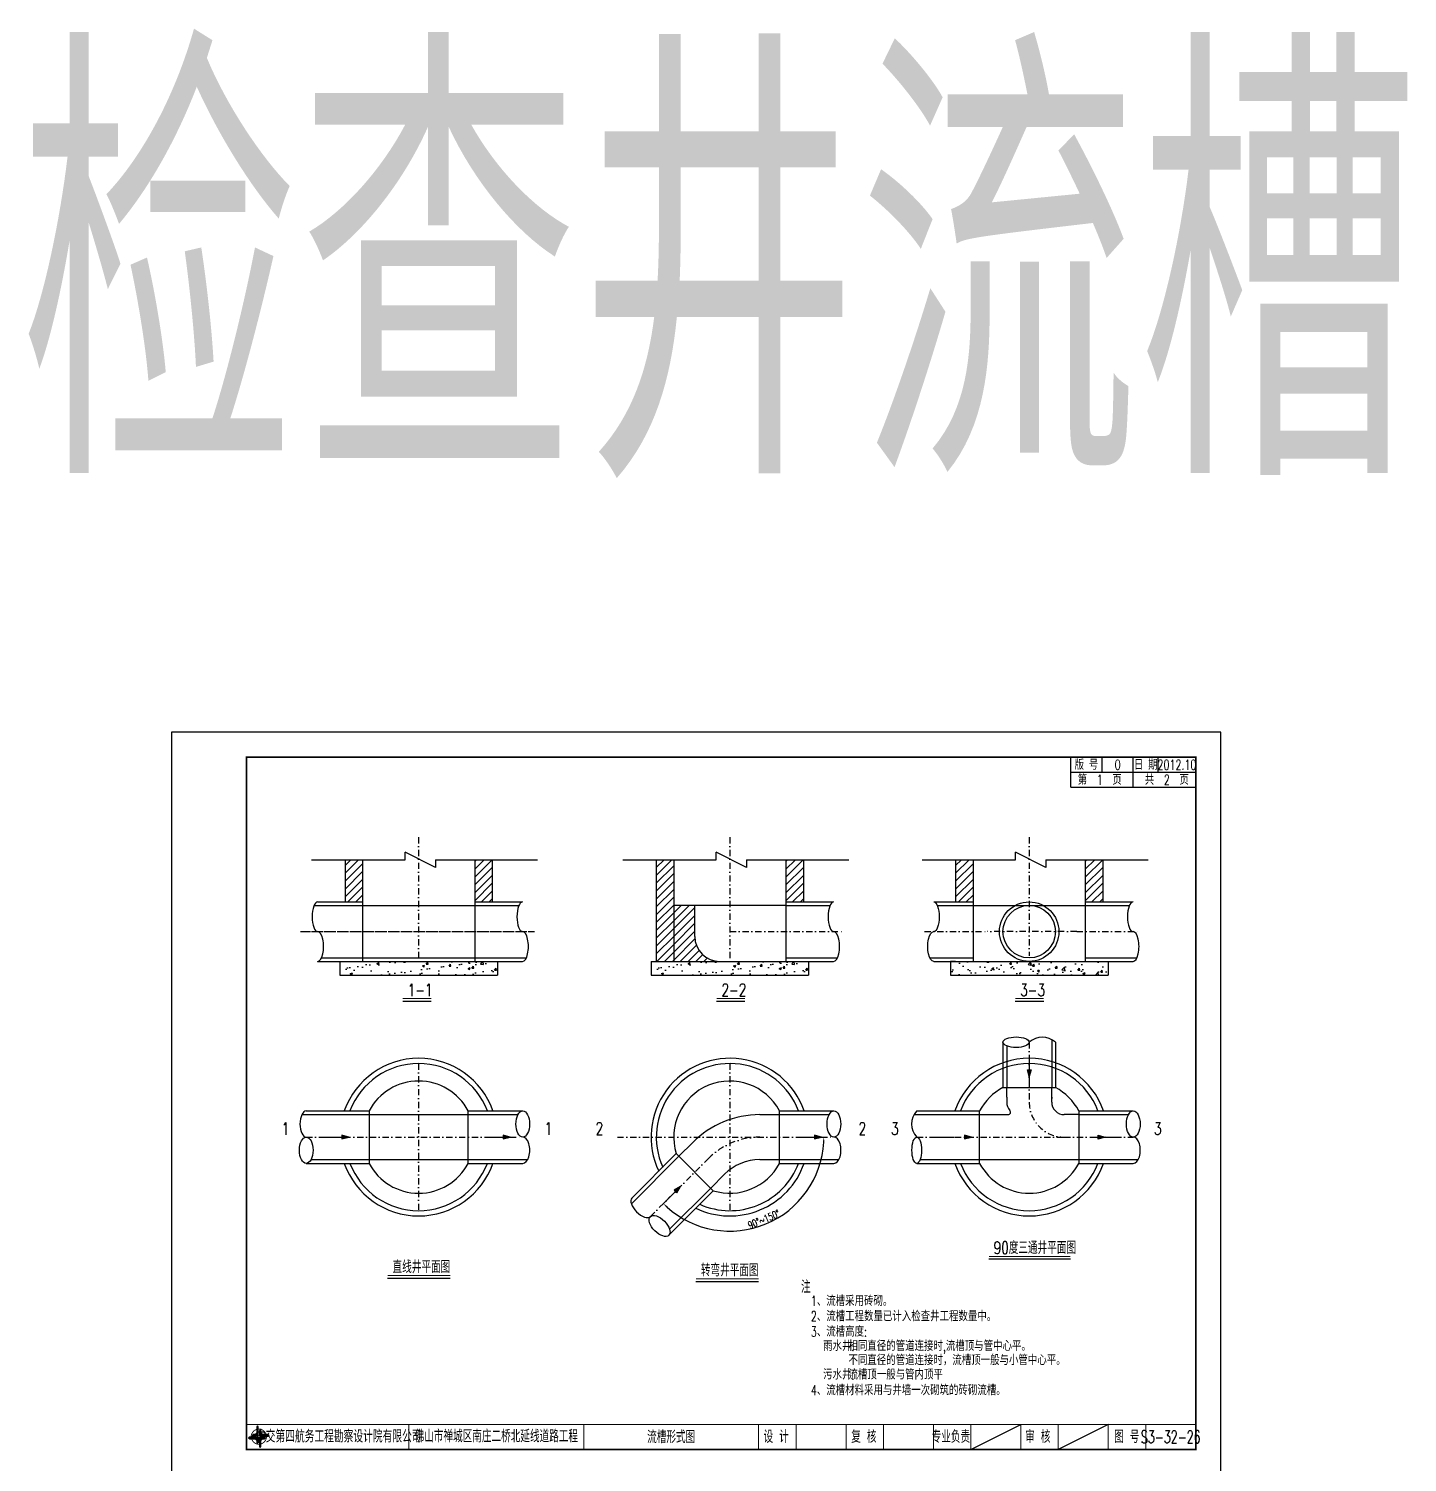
# Model space of a CAD drawing. Extents: x 5781 to 12795, y 1434 to 2653.
# Drawn here: x 11573 to 12125, y 2080 to 2653 of the extents above; entities that cross this region are included whole.
import ezdxf
from ezdxf.enums import TextEntityAlignment as Align

# ---------------------------------------------------------------- set-up
doc = ezdxf.new("R2010")
doc.units = 0
doc.header["$LTSCALE"] = 5
doc.header["$PDMODE"] = 32
doc.header["$PDSIZE"] = 0.3
doc.linetypes.add('DASHDOT', pattern=[1, 0.5, -0.25, 0, -0.25])
doc.linetypes.add('DASHED', pattern=[19.05, 12.7, -6.35])
doc.layers.get('0').update_dxf_attribs({"linetype": 'CONTINUOUS'})
doc.layers.get('Defpoints').update_dxf_attribs({"linetype": 'CONTINUOUS'})
for name, color, linetype in [('GPSCOMMON', 7, 'CONTINUOUS'), ('中心线', 2, 'DASHDOT'), ('图框', 7, 'CONTINUOUS'), ('尺寸标注', 4, 'CONTINUOUS'), ('文字', 7, 'CONTINUOUS'), ('结构', 7, 'CONTINUOUS')]:
    doc.layers.add(name, color=color, linetype=linetype)
doc.styles.get("Standard").update_dxf_attribs({"font": 'simplex1.shx', "width": 0.7, "bigfont": 'hztxt.shx'})
doc.dimstyles.new('比例1：20', dxfattribs={"dimscale": 0, "dimtxt": 3, "dimasz": 2, "dimexe": 1, "dimexo": 1, "dimgap": 0.5, "dimtad": 1, "dimdec": 1, "dimlfac": 2, "dimzin": 9, "dimdsep": 46, "dimtxsty": 'Standard', "dimcen": -2, "dimclrd": 256, "dimclre": 256, "dimclrt": 7, "dimaunit": 1, "dimadec": 0, "dimazin": 0, "dimtfac": 0.0005, "dimtdec": 1, "dimtix": 1, "dimtmove": 2, "dimatfit": 3, "dimldrblk": 'DIM', "dimfxl": 0, "dimtolj": 1, "dimtzin": 13, "dimarcsym": 0})
pattern_1 = [(45, (10598.4288, 1516.1535), (-1.5715448, 1.5715448), [])]
pattern_2 = [(45, (10842.865, 1516.1535), (-1.5715448, 1.5715448), [])]
pattern_3 = [(45, (-705.309, 119.7222), (-1.57154482, 1.57154482), [])]

# ---------------------------------------------------------------- blocks, each defined once
blk = doc.blocks.new('*D722')
at = {"layer": 'Defpoints', "color": 0, "ltscale": 0.5}
for p in [(11808.47, 2209.86), (11895.15, 2209.86), (11845, 2201.37), (11821.65, 2178.03), (11853.49, 2172.24)]:
    blk.add_point(p, dxfattribs=at)
at = {"layer": '尺寸标注', "lineweight": -2, "ltscale": 0.5}
blk.add_arc((11853.49, 2209.86), 37.62, 228.04599, 356.95401, dxfattribs=at)
at = {"layer": '尺寸标注', "ltscale": 0.5}
for points in [[(11890.73, 2207.87), (11891.39, 2207.85), (11891.11, 2209.86)], [(11828.11, 2181.64), (11828.57, 2182.12), (11826.88, 2183.26)]]:
    blk.add_solid(points, dxfattribs=at)
at = {"layer": '尺寸标注', "color": 7, "ltscale": 0.5, "insert": (11867.12, 2176.95), "char_height": 3, "attachment_point": 5, "rotation": 22.5}
blk.add_mtext('\\A1;90%%D~150%%D', dxfattribs=at)
blk = doc.blocks.new('DIM')
at = {"layer": '尺寸标注'}
blk.add_solid([(-1, -0.125), (-1, 0.125), (0, 0)], dxfattribs=at)
blk = doc.blocks.new('series')
at = {"width": 0.75}
for tag, height, p in [('页码', 4, (-35, -19)), ('图名', 5, (-220, -282)), ('图号', 5, (-20, -282))]:
    blk.add_attdef(tag, text='', height=height, dxfattribs=at).set_placement(p, align=Align.MIDDLE_CENTER)
blk = doc.blocks.new('tb')
at = {"lineweight": -3}
h = blk.add_hatch(color=256, dxfattribs=at)
h.paths.add_polyline_path([(-1.23, -0.13), (-3.78, -0.14), (-4.14, -0.41), (-1.4, -0.44), (-0.56, -1.24), (-0.54, -2.62), (-0.27, -2.2), (-0.26, -1.06)])
h.paths.add_polyline_path([(0.13, -1.08), (0.14, -3.86), (0.41, -4.26), (0.44, -1.24), (1.25, -0.43), (2.66, -0.43), (2.26, -0.16), (1.07, -0.15)])
h.paths.add_polyline_path([(1.08, 0.3), (3.62, 0.3), (4.02, 0.56), (1.25, 0.57), (0.43, 1.39), (0.43, 2.8), (0.16, 2.41), (0.15, 1.24)])
h.paths.add_polyline_path([(-0.28, 1.21), (-0.28, 3.99), (-0.56, 4.39), (-0.57, 1.41), (-1.38, 0.6), (-2.74, 0.56), (-2.33, 0.3), (-1.2, 0.29)])
for p, q in [((-1.38, 0.6), (-2.74, 0.56)), ((-0.57, 1.41), (-1.38, 0.6)), ((-0.56, 4.39), (-0.57, 1.41)), ((0.43, 2.8), (0.43, 1.39)), ((0.43, 1.39), (1.25, 0.57)), ((1.25, 0.57), (4.02, 0.56)), ((-4.14, -0.41), (-1.4, -0.44)), ((-1.4, -0.44), (-0.56, -1.24)), ((-0.56, -1.24), (-0.54, -2.62)), ((0.41, -4.26), (0.44, -1.24)), ((0.44, -1.24), (1.25, -0.43)), ((1.25, -0.43), (2.66, -0.43))]:
    blk.add_line(p, q, dxfattribs=at)
at = {"lineweight": -3, "const_width": 0.35, "flags": 128}
for points in [[(-0.9, 3.02, 0.324167), (-3.16, -0.14)], [(2.88, 0.92, 0.324403), (-0.24, 3.15)], [(0.75, -2.86, 0.325418), (3.02, 0.26)], [(-2.98, -0.76, 0.322976), (0.14, -2.98)]]:
    blk.add_lwpolyline(points, format="xyb", dxfattribs=at)
at = {"lineweight": -3, "flags": 128}
for points in [[(-0.9, 3.99), (-0.9, 1.58), (-1.53, 0.91), (-2.34, 0.91), (-2.74, 0.56), (-2.33, 0.3), (-1.2, 0.29), (-0.28, 1.21), (-0.28, 3.99), (-0.56, 4.39)], [(-0.04, 0.77), (0.68, 0.04), (-0.04, -0.69), (-0.77, 0.05)], [(3.62, 0.92), (1.43, 0.92), (0.77, 1.54), (0.77, 2.38), (0.43, 2.8), (0.16, 2.41), (0.15, 1.24), (1.08, 0.3), (3.62, 0.3), (4.02, 0.56)], [(-3.73, -0.76), (-1.54, -0.76), (-0.89, -1.39), (-0.89, -2.21), (-0.54, -2.62), (-0.27, -2.2), (-0.26, -1.06), (-1.23, -0.13), (-3.78, -0.14), (-4.14, -0.41)], [(0.75, -3.85), (0.75, -1.43), (1.4, -0.78), (2.26, -0.78), (2.66, -0.43), (2.26, -0.16), (1.07, -0.15), (0.13, -1.08), (0.14, -3.86), (0.41, -4.26)]]:
    blk.add_lwpolyline(points, close=True, dxfattribs=at)
blk = doc.blocks.new('123')
at = {"layer": '图框'}
blk.add_lwpolyline([(6201.38, 2092.12), (6201.38, 2389.12), (5781.38, 2389.12), (5781.38, 2092.12)], close=True, dxfattribs=at)

msp = doc.modelspace()

# ---------------------------------------------------------------- hatches: boundary and pattern name
at = {"layer": '尺寸标注'}
h = msp.add_hatch(dxfattribs=at)
h.set_pattern_fill('ANSI31', color=256, scale=0.7, style=0)
h.set_pattern_definition(pattern_1)
h.paths.add_polyline_path([(11706.4551, 2320.8772), (11699.4551, 2320.8772), (11699.4551, 2303.99), (11706.4551, 2303.99)])
h = msp.add_hatch(dxfattribs=at)
h.set_pattern_fill('ANSI31', color=256, scale=0.7, style=0)
h.set_pattern_definition(pattern_1)
h.paths.add_polyline_path([(11758.361, 2320.8772), (11751.361, 2320.8772), (11751.361, 2303.99), (11758.361, 2303.99)])
at = {"layer": '尺寸标注', "ltscale": 0.5}
h = msp.add_hatch(dxfattribs=at)
h.set_pattern_fill('ANSI31', color=256, scale=0.7, style=0)
h.set_pattern_definition(pattern_3)
h.paths.add_polyline_path([(11831.0368, 2320.8772), (11831.0368, 2280.19), (11824.0368, 2280.19), (11824.0368, 2320.8772)])
at = {"layer": '尺寸标注'}
h = msp.add_hatch(dxfattribs=at)
h.set_pattern_fill('ANSI31', color=256, scale=0.7, style=0)
h.set_pattern_definition([(45, (10723.0104, 1516.1535), (-1.5715448, 1.5715448), [])])
h.paths.add_polyline_path([(11882.9426, 2320.8772), (11875.9426, 2320.8772), (11875.9426, 2303.99), (11882.9426, 2303.99)])
h = msp.add_hatch(dxfattribs=at)
h.set_pattern_fill('ANSI31', color=256, scale=0.7, style=0)
h.set_pattern_definition(pattern_2)
h.paths.add_polyline_path([(11950.8913, 2320.8772), (11943.8913, 2320.8772), (11943.8913, 2303.99), (11950.8913, 2303.99)])
h = msp.add_hatch(dxfattribs=at)
h.set_pattern_fill('ANSI31', color=256, scale=0.7, style=0)
h.set_pattern_definition(pattern_2)
h.paths.add_polyline_path([(12002.7971, 2320.8772), (11995.7971, 2320.8772), (11995.7971, 2303.99), (12002.7971, 2303.99)])
at = {"layer": '尺寸标注', "ltscale": 0.5}
h = msp.add_hatch(dxfattribs=at)
h.set_pattern_fill('ANSI31', color=256, scale=0.7, style=0)
h.set_pattern_definition(pattern_3)
edge = h.paths.add_edge_path()
edge.add_arc((11849.4562, 2290.19), 10, 180, 270)
edge.add_line((11849.4562, 2280.19), (11831.0368, 2280.19))
edge.add_line((11831.0368, 2280.19), (11831.0368, 2302.59))
edge.add_line((11831.0368, 2302.59), (11839.4562, 2302.59))
edge.add_line((11839.4562, 2302.59), (11839.4562, 2290.19))
at = {"layer": '尺寸标注'}
h = msp.add_hatch(dxfattribs=at)
h.set_pattern_fill('AR-CONC', color=8, scale=0.05, style=0)
h.set_pattern_definition([(50, (10124.513, 1179.109), (9.109233, -0.796954), [0.9525, -10.4775]), (355, (10124.513, 1179.109), (-1.76214, 9.55283), [0.762, -8.382]), (100.451, (10125.272, 1179.043), (7.347125, 8.755834), [0.8095, -8.9045]), (46.1842, (10124.513, 1181.649), (13.55395, -2.102116), [1.42875, -15.71625]), (96.6356, (10125.642, 1181.474), (11.87021, 12.37128), [1.21425, -13.35675]), (351.184, (10124.513, 1181.649), (11.87023, 12.37126), [1.143, -12.573]), (21, (10125.783, 1181.014), (7.580744, -5.113276), [0.9525, -10.4775]), (326, (10125.783, 1181.014), (3.0901, 9.2094), [0.762, -8.382]), (71.4514, (10126.4145, 1180.588), (10.670825, 4.096143), [0.8095, -8.9045]), (37.5, (10124.5128, 1179.1092), (0.15443, 4.227752), [0, -8.2804, 0, -8.509, 0, -8.41375]), (7.5, (10124.5128, 1179.1092), (3.340983, 5.009029), [0, -4.8514, 0, -8.0899, 0, -3.20675]), (327.5, (10121.6807, 1179.1092), (6.77953, -0.286437), [0, -3.175, 0, -9.906, 0, -13.1445]), (317.5, (10120.4107, 1179.109), (7.406459, 1.271325), [0, -4.1275, 0, -6.5786, 0, -9.3345])])
h.paths.add_polyline_path([(11697.3551, 2280.19), (11697.3551, 2274.6759), (11760.461, 2274.6759), (11760.461, 2280.19)])
h = msp.add_hatch(dxfattribs=at)
h.set_pattern_fill('AR-CONC', color=8, scale=0.05, style=0)
h.set_pattern_definition([(50, (10249.0944, 1179.109), (9.109233, -0.796954), [0.9525, -10.4775]), (355, (10249.094, 1179.109), (-1.76214, 9.55283), [0.762, -8.382]), (100.451, (10249.8535, 1179.043), (7.347125, 8.755834), [0.8095, -8.9045]), (46.1842, (10249.094, 1181.649), (13.55395, -2.102116), [1.42875, -15.71625]), (96.6356, (10250.224, 1181.474), (11.87021, 12.37128), [1.21425, -13.35675]), (351.184, (10249.094, 1181.649), (11.87023, 12.37126), [1.143, -12.573]), (21, (10250.3644, 1181.014), (7.580744, -5.113276), [0.9525, -10.4775]), (326, (10250.364, 1181.014), (3.0901, 9.2094), [0.762, -8.382]), (71.4514, (10250.996, 1180.588), (10.670825, 4.096143), [0.8095, -8.9045]), (37.5, (10249.0944, 1179.1092), (0.15443, 4.227752), [0, -8.2804, 0, -8.509, 0, -8.41375]), (7.5, (10249.0944, 1179.1092), (3.340983, 5.009029), [0, -4.8514, 0, -8.0899, 0, -3.20675]), (327.5, (10246.2623, 1179.1092), (6.77953, -0.286437), [0, -3.175, 0, -9.906, 0, -13.1445]), (317.5, (10244.9923, 1179.109), (7.406459, 1.271325), [0, -4.1275, 0, -6.5786, 0, -9.3345])])
h.paths.add_polyline_path([(11821.9368, 2280.19), (11821.9368, 2274.6759), (11885.0426, 2274.6759), (11885.0426, 2280.19)])
h = msp.add_hatch(dxfattribs=at)
h.set_pattern_fill('AR-CONC', color=8, scale=0.05, style=0)
h.set_pattern_definition([(50, (10250.5126, 1179.109), (9.109233, -0.796954), [0.9525, -10.4775]), (355, (10250.513, 1179.109), (-1.76214, 9.552832), [0.762, -8.382]), (100.451, (10251.272, 1179.043), (7.347125, 8.755834), [0.8095, -8.9045]), (46.1842, (10250.513, 1181.649), (13.55395, -2.102116), [1.42875, -15.71625]), (96.6356, (10251.642, 1181.474), (11.87021, 12.37128), [1.21425, -13.35675]), (351.184, (10250.513, 1181.649), (11.87023, 12.37126), [1.143, -12.573]), (21, (10251.7826, 1181.014), (7.580744, -5.113276), [0.9525, -10.4775]), (326, (10251.783, 1181.014), (3.0901, 9.2094), [0.762, -8.382]), (71.4514, (10252.414, 1180.588), (10.670825, 4.096143), [0.8095, -8.9045]), (37.5, (10250.5126, 1179.1092), (0.15443, 4.227752), [0, -8.2804, 0, -8.509, 0, -8.41375]), (7.5, (10250.5126, 1179.1092), (3.340983, 5.009029), [0, -4.8514, 0, -8.0899, 0, -3.20675]), (327.5, (10247.6805, 1179.1092), (6.77953, -0.286437), [0, -3.175, 0, -9.906, 0, -13.1445]), (317.5, (10246.4105, 1179.109), (7.406459, 1.271325), [0, -4.1275, 0, -6.5786, 0, -9.3345])])
h.paths.add_polyline_path([(11941.7913, 2280.19), (11941.7913, 2274.6759), (12004.8971, 2274.6759), (12004.8971, 2280.19)])
h = msp.add_hatch(color=256, dxfattribs=at)
h.paths.add_polyline_path([(11973.3531, 2234.0897), (11973.3531, 2236.8489), (11974.0995, 2236.8489)])
h.paths.add_polyline_path([(11972.5898, 2236.8489), (11973.3506, 2236.8489), (11973.3531, 2234.0897)])
h = msp.add_hatch(color=256, dxfattribs=at)
h.paths.add_polyline_path([(11700.9748, 2209.863), (11698.2156, 2209.863), (11698.2156, 2209.1167)])
h.paths.add_polyline_path([(11698.2156, 2210.6264), (11698.2156, 2209.8656), (11700.9748, 2209.863)])
h = msp.add_hatch(color=256, dxfattribs=at)
h.paths.add_polyline_path([(11765.5686, 2209.863), (11762.8094, 2209.863), (11762.8094, 2209.1167)])
h.paths.add_polyline_path([(11762.8094, 2210.6264), (11762.8094, 2209.8656), (11765.5686, 2209.863)])
h = msp.add_hatch(color=256, dxfattribs=at)
h.paths.add_polyline_path([(11890.1503, 2209.863), (11887.3911, 2209.863), (11887.3911, 2209.1167)])
h.paths.add_polyline_path([(11887.3911, 2210.6264), (11887.3911, 2209.8656), (11890.1503, 2209.863)])
h = msp.add_hatch(color=256, dxfattribs=at)
h.paths.add_polyline_path([(11950.2533, 2209.863), (11947.4941, 2209.863), (11947.4941, 2209.1167)])
h.paths.add_polyline_path([(11947.4941, 2210.6264), (11947.4941, 2209.8656), (11950.2533, 2209.863)])
h = msp.add_hatch(color=256, dxfattribs=at)
h.paths.add_polyline_path([(12003.7214, 2209.8733), (12000.9622, 2209.8719), (12000.9619, 2210.6183)])
h.paths.add_polyline_path([(12000.9626, 2209.1086), (12000.9622, 2209.8694), (12003.7214, 2209.8733)])
h = msp.add_hatch(color=256, dxfattribs=at)
h.paths.add_polyline_path([(11833.7379, 2190.1112), (11831.7869, 2188.1602), (11832.3146, 2187.6324)])
h.paths.add_polyline_path([(11831.2471, 2188.7), (11831.7851, 2188.162), (11833.7379, 2190.1112)])

# ---------------------------------------------------------------- linework, layer by layer
for p, q in [((11722.5724, 2264.2806), (11733.932, 2264.2806)), ((11848.1947, 2264.2806), (11859.5543, 2264.2806)), ((11967.7799, 2264.2806), (11979.1395, 2264.2806)), ((11957.1785, 2161.1129), (11989.815, 2161.1129)), ((11716.5048, 2153.4403), (11741.5451, 2153.4403)), ((11839.929, 2152.1349), (11864.9693, 2152.1349))]:
    msp.add_line(p, q)
at = {"const_width": 0.4}
for points in [[(11722.5724, 2265.2806), (11733.932, 2265.2806)], [(11848.1947, 2265.2806), (11859.5543, 2265.2806)], [(11967.7799, 2265.2806), (11979.1395, 2265.2806)], [(11957.1785, 2162.1129), (11989.815, 2162.1129)], [(11716.5048, 2154.4403), (11741.5451, 2154.4403)], [(11839.929, 2153.1349), (11864.9693, 2153.1349)]]:
    msp.add_lwpolyline(points, dxfattribs=at)
at = {"layer": 'GPSCOMMON'}
msp.add_arc((11964.8721, 2219.863), 1, 270, 41.8103149, dxfattribs=at)
at = {"layer": '中心线'}
for p, q in [((11728.9076, 2329.8996), (11728.9076, 2280.19)), ((11853.4893, 2329.8996), (11853.4893, 2280.19)), ((11973.3438, 2329.8996), (11973.3438, 2282.4138)), ((11681.552, 2292.09), (11774.2402, 2292.09)), ((11682.5635, 2292.09), (11775.2517, 2292.09)), ((11853.4893, 2292.09), (11898.8219, 2292.09)), ((11931.3968, 2292.09), (11956.4841, 2292.09)), ((11992.3726, 2292.09), (11956.4841, 2292.09)), ((11992.3726, 2292.09), (12017.3689, 2292.09)), ((11992.3726, 2292.09), (12017.3689, 2292.09)), ((11973.3442, 2247.8341), (11973.3442, 2223.8285)), ((11728.908, 2239.3155), (11728.908, 2180.4105)), ((11853.4897, 2239.3155), (11853.4897, 2180.4105)), ((11683.8858, 2209.863), (11770.5728, 2209.863)), ((11808.4674, 2209.863), (11895.1545, 2209.863)), ((11928.3219, 2209.863), (11987.3442, 2209.863)), ((11928.3219, 2209.863), (11987.3442, 2209.863)), ((11987.3442, 2209.863), (12015.009, 2209.863)), ((11821.6541, 2178.0275), (11844.9958, 2201.3691))]:
    msp.add_line(p, q, dxfattribs=at)
for centre, radius, start, end in [((11987.3442, 2223.863), 14, 179.9987796, 270), ((11865.5019, 2180.863), 29, 90, 135)]:
    msp.add_arc(centre, radius, start, end, dxfattribs=at)
at = {"layer": '图框'}
for p, q in [((11989.996, 2349.8877), (11989.996, 2361.8877)), ((12002.496, 2355.8877), (12002.496, 2361.8877)), ((12014.996, 2355.8877), (12014.996, 2361.8877)), ((12024.996, 2355.8877), (12024.996, 2361.8877)), ((11989.996, 2355.8877), (12039.996, 2355.8877)), ((12014.996, 2349.8877), (12014.996, 2355.8877)), ((11989.996, 2349.8877), (12039.996, 2349.8877)), ((11949.996, 2084.8877), (11969.996, 2094.8877)), ((12004.996, 2094.8877), (11984.996, 2084.8877))]:
    msp.add_line(p, q, dxfattribs=at)
for points, const_width in [([(12039.996, 2361.8877), (11659.996, 2361.8877), (11659.996, 2084.8877), (12039.996, 2084.8877), (12039.996, 2361.8877)], 0.7), ([(11659.996, 2094.8877), (12039.996, 2094.8877)], 0.4), ([(11724.996, 2094.8877), (11724.996, 2084.8877)], 0.4), ([(11794.996, 2084.8877), (11794.996, 2094.8877)], 0.4), ([(11864.996, 2084.8877), (11864.996, 2094.8877)], 0.4), ([(11879.996, 2084.8877), (11879.996, 2094.8877)], 0.4), ([(11899.996, 2084.8877), (11899.996, 2094.8877)], 0.4), ([(11914.996, 2084.8877), (11914.996, 2094.8877)], 0.4), ([(11934.996, 2084.8877), (11934.996, 2094.8877)], 0.4), ([(11934.996, 2084.8877), (11934.996, 2094.8877)], 0.4), ([(11949.996, 2084.8877), (11949.996, 2094.8877)], 0.4), ([(11969.996, 2084.8877), (11969.996, 2094.8877)], 0.4), ([(11984.996, 2084.8877), (11984.996, 2094.8877)], 0.4), ([(12004.996, 2084.8877), (12004.996, 2094.8877)], 0.4), ([(12019.996, 2084.8877), (12019.996, 2094.8877)], 0.4)]:
    msp.add_lwpolyline(points, dxfattribs=dict(at, const_width=const_width))
at = {"layer": '尺寸标注'}
for p, q in [((11723.4717, 2320.8772), (11723.4717, 2323.8961)), ((11735.6166, 2317.8274), (11723.4717, 2323.8961)), ((11848.0534, 2320.8772), (11848.0534, 2323.8961)), ((11860.1982, 2317.8274), (11848.0534, 2323.8961)), ((11967.9079, 2320.8772), (11967.9079, 2323.8961)), ((11980.0527, 2317.8274), (11967.9079, 2323.8961)), ((11686.0649, 2320.8772), (11723.4717, 2320.8772)), ((11735.6166, 2320.8772), (11776.5434, 2320.8772)), ((11735.6166, 2320.8772), (11735.6166, 2317.8274)), ((11810.6466, 2320.8772), (11848.0534, 2320.8772)), ((11860.1982, 2320.8772), (11901.1251, 2320.8772)), ((11860.1982, 2320.8772), (11860.1982, 2317.8274)), ((11930.5011, 2320.8772), (11967.9079, 2320.8772)), ((11980.0527, 2320.8772), (12020.9796, 2320.8772)), ((11980.0527, 2320.8772), (11980.0527, 2317.8274)), ((11706.4551, 2303.99), (11706.4551, 2280.19)), ((11751.361, 2303.99), (11751.361, 2280.19)), ((11950.8913, 2303.99), (11950.8913, 2280.1926)), ((11995.7971, 2303.99), (11995.7971, 2280.19)), ((11973.3442, 2240.7577), (11973.3353, 2231.1712)), ((11972.5898, 2236.8489), (11974.0995, 2236.8489)), ((11973.3531, 2234.0897), (11972.5898, 2236.8489)), ((11972.5898, 2236.8489), (11974.0995, 2236.8489)), ((11974.0995, 2236.8489), (11973.3531, 2234.0897)), ((11691.3882, 2209.872), (11700.9748, 2209.863)), ((11700.9748, 2209.863), (11698.2156, 2210.6264)), ((11698.2156, 2210.6264), (11698.2156, 2209.1167)), ((11698.2156, 2209.1167), (11700.9748, 2209.863)), ((11755.9821, 2209.872), (11765.5686, 2209.863)), ((11765.5686, 2209.863), (11762.8094, 2210.6264)), ((11762.8094, 2210.6264), (11762.8094, 2209.1167)), ((11762.8094, 2209.1167), (11765.5686, 2209.863)), ((11880.5638, 2209.872), (11890.1503, 2209.863)), ((11890.1503, 2209.863), (11887.3911, 2210.6264)), ((11887.3911, 2210.6264), (11887.3911, 2209.1167)), ((11887.3911, 2209.1167), (11890.1503, 2209.863)), ((11933.7004, 2209.872), (11943.2869, 2209.863)), ((11950.2533, 2209.863), (11947.4941, 2210.6264)), ((11947.4941, 2210.6264), (11947.4941, 2209.1167)), ((11947.4941, 2209.1167), (11950.2533, 2209.863)), ((11999.6163, 2209.872), (12009.2028, 2209.863)), ((12000.9626, 2209.1086), (12000.9619, 2210.6183)), ((12000.9626, 2209.1086), (12000.9619, 2210.6183)), ((12000.9619, 2210.6183), (12003.7214, 2209.8733)), ((12003.7214, 2209.8733), (12000.9626, 2209.1086)), ((11826.9529, 2183.3389), (11833.7379, 2190.1112)), ((11833.7379, 2190.1112), (11831.2471, 2188.7)), ((11831.2471, 2188.7), (11832.3146, 2187.6324)), ((11832.3146, 2187.6324), (11833.7379, 2190.1112))]:
    msp.add_line(p, q, dxfattribs=at)
at = {"layer": '尺寸标注', "color": 1}
for p, q in [((11699.4551, 2320.8772), (11699.4551, 2303.99)), ((11706.4551, 2320.8772), (11706.4551, 2303.99)), ((11751.361, 2320.8772), (11751.361, 2303.99)), ((11758.361, 2320.8772), (11758.361, 2303.99)), ((11824.0368, 2320.8772), (11824.0368, 2280.19)), ((11831.0368, 2320.8772), (11831.0368, 2280.19)), ((11875.9426, 2320.8772), (11875.9426, 2303.99)), ((11882.9426, 2320.8772), (11882.9426, 2303.99)), ((11943.8913, 2320.8772), (11943.8913, 2303.99)), ((11950.8913, 2320.8772), (11950.8913, 2303.99)), ((11995.7971, 2320.8772), (11995.7971, 2303.99)), ((12002.7971, 2320.8772), (12002.7971, 2303.99)), ((11697.3551, 2280.19), (11697.3551, 2274.6759)), ((11697.3551, 2280.19), (11760.461, 2280.19)), ((11760.461, 2280.19), (11760.461, 2274.6759)), ((11821.9368, 2280.19), (11821.9368, 2274.6759)), ((11821.9368, 2280.19), (11885.0426, 2280.19)), ((11885.0426, 2280.19), (11885.0426, 2274.6759)), ((11941.7913, 2280.19), (11941.7913, 2274.6759)), ((11941.7913, 2280.19), (12004.8971, 2280.19)), ((12004.8971, 2280.19), (12004.8971, 2274.6759)), ((11697.3551, 2274.6759), (11760.461, 2274.6759)), ((11821.9368, 2274.6759), (11885.0426, 2274.6759)), ((11941.7913, 2274.6759), (12004.8971, 2274.6759))]:
    msp.add_line(p, q, dxfattribs=at)
at = {"layer": '尺寸标注', "color": 0}
for p, q in [((11687.0435, 2302.59), (11769.035, 2302.59)), ((11688.4723, 2303.99), (11706.4551, 2303.99)), ((11751.361, 2303.99), (11770.3299, 2303.99)), ((11875.9426, 2302.59), (11831.0368, 2302.59)), ((11839.4562, 2290.19), (11839.4562, 2302.59)), ((11875.9426, 2303.99), (11894.9116, 2303.99)), ((11875.9426, 2303.99), (11875.9426, 2280.19)), ((11875.9426, 2302.59), (11893.6167, 2302.59)), ((11935.1709, 2303.99), (11950.8913, 2303.99)), ((11936.5365, 2302.59), (11950.8913, 2302.59)), ((11950.8913, 2302.59), (11995.7971, 2302.59)), ((11995.7971, 2303.99), (12014.7661, 2303.99)), ((11995.7971, 2302.59), (12013.4712, 2302.59)), ((11688.4723, 2280.19), (11770.3368, 2280.19)), ((11688.4723, 2280.19), (11770.3368, 2280.19)), ((11690.0154, 2281.59), (11772.0065, 2281.59)), ((11690.0154, 2281.59), (11770.3368, 2281.59)), ((11875.9426, 2281.59), (11896.5882, 2281.59)), ((11875.9426, 2281.59), (11894.9185, 2281.59)), ((11875.9426, 2280.19), (11894.9185, 2280.19)), ((11875.9426, 2280.19), (11894.9185, 2280.19)), ((11933.5635, 2281.5926), (11950.8919, 2281.5926)), ((11935.1715, 2280.1926), (11950.8919, 2280.1926)), ((11943.8913, 2280.1916), (11941.7913, 2280.19)), ((11943.8913, 2280.1916), (12014.9052, 2280.2017)), ((11943.8913, 2280.1916), (12014.9052, 2280.2017)), ((11950.8919, 2280.1926), (11995.7971, 2280.199)), ((11995.7971, 2281.59), (12016.4427, 2281.59)), ((11995.7971, 2281.59), (12014.773, 2281.59)), ((11962.8442, 2247.8341), (11962.8442, 2229.7093)), ((11983.8442, 2247.8341), (11983.8442, 2229.7088)), ((11962.8442, 2229.7093), (11983.8442, 2229.7088)), ((11964.3442, 2225.863), (11964.3443, 2229.7093)), ((11982.3442, 2223.8632), (11982.3443, 2229.7089)), ((11964.3442, 2225.863), (11964.3442, 2223.8632)), ((11982.3442, 2225.863), (11982.3442, 2225.363)), ((11683.8858, 2220.363), (11709.0616, 2220.363)), ((11708.3379, 2218.863), (11749.4774, 2218.863)), ((11709.0616, 2220.363), (11709.0616, 2199.363)), ((11748.7536, 2220.363), (11770.5728, 2220.363)), ((11748.7536, 2199.363), (11748.7536, 2220.363)), ((11865.5019, 2218.863), (11874.059, 2218.863)), ((11873.3353, 2220.363), (11895.1545, 2220.363)), ((11873.3353, 2199.363), (11873.3353, 2220.363)), ((11928.3219, 2220.363), (11953.4978, 2220.363)), ((11950.8913, 2218.863), (11964.8721, 2218.863)), ((11953.4978, 2199.363), (11953.4978, 2220.363)), ((11993.1898, 2218.863), (11987.3442, 2218.863)), ((11993.1898, 2220.363), (12015.009, 2220.363)), ((11993.1898, 2220.363), (11993.1898, 2199.363)), ((11814.2295, 2185.4521), (11832.0315, 2203.2541)), ((11832.0315, 2203.2541), (11846.8808, 2188.4049)), ((11838.6318, 2207.7331), (11833.0922, 2202.1934)), ((11683.8858, 2199.363), (11709.0616, 2199.363)), ((11708.3379, 2200.863), (11749.4774, 2200.863)), ((11748.7536, 2199.363), (11770.5728, 2199.363)), ((11865.5019, 2200.863), (11874.059, 2200.863)), ((11873.3353, 2199.363), (11895.1545, 2199.363)), ((11928.3219, 2199.363), (11950.8913, 2199.363)), ((11928.3219, 2199.363), (11953.4978, 2199.363)), ((11950.8913, 2200.863), (11987.3442, 2200.863)), ((11987.3442, 2200.863), (11995.7971, 2200.863)), ((11993.1898, 2199.363), (12015.009, 2199.363)), ((11851.3598, 2195.0052), (11845.8201, 2189.4655)), ((11829.0788, 2170.6029), (11846.8808, 2188.4049))]:
    msp.add_line(p, q, dxfattribs=at)
at = {"layer": '尺寸标注', "color": 0, "linetype": 'DASHED'}
for p, q in [((11964.3442, 2246.3602), (11964.3442, 2229.7093)), ((11982.3442, 2248.8858), (11982.3442, 2229.7089)), ((11682.1498, 2218.863), (11708.3379, 2218.863)), ((11749.4774, 2218.863), (11768.6511, 2218.863)), ((11874.059, 2218.863), (11893.2327, 2218.863)), ((11927.2221, 2218.863), (11950.8913, 2218.863)), ((11993.1898, 2218.863), (12013.0873, 2218.863)), ((11685.8018, 2200.863), (11708.3379, 2200.863)), ((11749.4774, 2200.863), (11772.5432, 2200.863)), ((11814.0627, 2183.164), (11833.0922, 2202.1934)), ((11874.059, 2200.863), (11897.1249, 2200.863)), ((11929.6804, 2200.863), (11950.8913, 2200.863)), ((11929.6804, 2200.863), (11950.8913, 2200.863)), ((11995.7971, 2200.863), (12016.9794, 2200.863)), ((11829.3729, 2173.0184), (11845.8201, 2189.4655))]:
    msp.add_line(p, q, dxfattribs=at)
at = {"layer": '尺寸标注', "linetype": 'DASHDOT'}
msp.add_line((11987.3442, 2209.863), (12015.009, 2209.863), dxfattribs=at)
at = {"layer": '尺寸标注', "color": 0}
for radius in [11.8942, 10.4987]:
    msp.add_circle((11973.3438, 2292.09), radius, dxfattribs=at)
for centre, radius, start, end in [((11849.4562, 2290.19), 10, 180, 270), ((11728.908, 2209.863), 31.5529, 19.4372475, 160.5627525), ((11853.4897, 2209.863), 31.5529, 19.4372475, 205.5627525), ((11973.3442, 2209.863), 31.5529, 19.4372475, 160.5627525), ((11728.9076, 2209.863), 22.4525, 27.8821159, 152.1178841), ((11853.4893, 2209.863), 22.4525, 27.8821159, 197.1187471), ((11973.3438, 2209.863), 22.4525, 117.8808955, 152.1178841), ((11973.3438, 2209.863), 22.4525, 27.8821159, 62.1166636), ((11969.3442, 2223.863), 5, 179.9987796, 221.8103149), ((11987.3442, 2223.863), 5, 179.9987796, 270), ((11865.5019, 2180.863), 38, 90, 135), ((11728.908, 2209.863), 31.5529, 199.4372475, 340.5627525), ((11728.9076, 2209.863), 22.4525, 207.8821159, 332.1178841), ((11853.4897, 2209.863), 31.5529, 244.4372475, 340.5627525), ((11853.4893, 2209.863), 22.4525, 252.8829789, 332.1178841), ((11865.5019, 2180.863), 20, 90, 135), ((11973.3442, 2209.863), 31.5529, 199.4372475, 340.5627525), ((11973.3438, 2209.863), 22.4525, 207.8821159, 332.1178841)]:
    msp.add_arc(centre, radius, start, end, dxfattribs=at)
at = {"layer": '尺寸标注', "color": 1}
for centre, start, end in [((11728.9076, 2209.863), 20.8857866, 159.1142134), ((11853.4893, 2209.863), 20.8857866, 204.1148359), ((11973.3438, 2209.863), 20.8857866, 159.1142134), ((11728.9076, 2209.863), 200.8857866, 339.1142134), ((11853.4893, 2209.863), 245.886409, 339.1142134), ((11973.3438, 2209.863), 200.8857866, 339.1142134)]:
    msp.add_arc(centre, 29.4525, start, end, dxfattribs=at)
at = {"layer": '尺寸标注'}
for centre, major_axis, ratio, start_param, end_param in [((11688.4723, 2298.04), (0, 5.95), 0.37265031, 0, 3.14159265), ((11770.469, 2298.0517), (0, 5.95), 0.37265031, 0, 3.14159265), ((11895.0506, 2298.0517), (0, 5.95), 0.37265031, 0, 3.14159265), ((12014.9052, 2298.0517), (0, 5.95), 0.37265031, 0, 3.14159265), ((11688.4723, 2286.14), (0, 5.95), 0.40248063, 3.14159265, 6.28318531), ((11770.469, 2286.1517), (0, 5.95), 0.40248063, 3.14159265, 6.28318531), ((11895.0506, 2286.1517), (0, 5.95), 0.40248063, 3.14159265, 6.28318531), ((12014.9052, 2286.1517), (0, 5.95), 0.40248063, 3.14159265, 6.28318531), ((11978.5942, 2241.9414), (-5.5806, 5.5806), 1, -1.51317703, -0.0576193), ((11683.8858, 2215.113), (0, 5.25), 0.47245485, 0, 3.14159265), ((11933.909, 2215.113), (5.4212, 5.4212), 1, 1.60189068, 3.1104983), ((11770.5728, 2204.613), (0, 5.25), 0.53627463, 3.14159265, 6.28318531), ((11895.1545, 2204.613), (0, 5.25), 0.53627463, 3.14159265, 6.28318531), ((12015.009, 2204.613), (0, 5.25), 0.53627463, 3.14159265, 6.28318531), ((11817.9418, 2181.7398), (-3.7123, 3.7123), 0.47245485, 0, 3.14159265)]:
    msp.add_ellipse(centre, major_axis=major_axis, ratio=ratio, start_param=start_param, end_param=end_param, dxfattribs=at)
at = {"layer": '尺寸标注', "extrusion": (0, 0, -1)}
for centre, ratio, start_param, end_param in [((11935.1067, 2298.0425), 0.37265031, 0, 3.14159265), ((11935.1067, 2286.1425), 0.40248063, 3.14159265, 6.28318531)]:
    msp.add_ellipse(centre, major_axis=(0, 5.95), ratio=ratio, start_param=start_param, end_param=end_param, dxfattribs=at)
at = {"layer": '尺寸标注'}
for centre, major_axis, ratio in [((11968.0942, 2247.8341), (5.25, 0), 0.40115791), ((11770.5728, 2215.113), (0, 5.25), 0.52304281), ((11895.1545, 2215.113), (0, 5.25), 0.52304281), ((12015.009, 2215.113), (0, 5.25), 0.52304281), ((11683.8858, 2204.613), (0, 5.25), 0.52147416), ((11928.3219, 2204.613), (0, 5.25), 0.36971372), ((11825.3665, 2174.3152), (-3.7123, 3.7123), 0.52147416)]:
    msp.add_ellipse(centre, major_axis=major_axis, ratio=ratio, dxfattribs=at)
at = {"layer": '文字'}
for points in [[(11672.9298, 2214.5675, 0, 0.7, 0), (11672.9298, 2212.5675, 0, 0, 0), (11672.9298, 2210.0675, 0, 0, 0), (11677.7267, 2210.0675, 0, 0, 0)], [(11783.0628, 2214.5675, 0, 0.7, 0), (11783.0628, 2212.5675, 0, 0, 0), (11783.0628, 2210.0675, 0, 0, 0), (11778.266, 2210.0675, 0, 0, 0)], [(11798.6313, 2214.5675, 0, 0.7, 0), (11798.6313, 2212.5675, 0, 0, 0), (11798.6313, 2210.0675, 0, 0, 0), (11803.4282, 2210.0675, 0, 0, 0)], [(11908.7643, 2214.5675, 0, 0.7, 0), (11908.7643, 2212.5675, 0, 0, 0), (11908.7643, 2210.0675, 0, 0, 0), (11903.9675, 2210.0675, 0, 0, 0)], [(11916.8888, 2214.5675, 0, 0.7, 0), (11916.8888, 2212.5675, 0, 0, 0), (11916.8888, 2210.0675, 0, 0, 0), (11921.6856, 2210.0675, 0, 0, 0)], [(12027.0218, 2214.5675, 0, 0.7, 0), (12027.0218, 2212.5675, 0, 0, 0), (12027.0218, 2210.0675, 0, 0, 0), (12022.2249, 2210.0675, 0, 0, 0)]]:
    msp.add_lwpolyline(points, format="xyseb", dxfattribs=at)

# ---------------------------------------------------------------- block references
at = {"layer": '图框'}
ref = msp.add_blockref('series', (12049.996, 2371.8877), dxfattribs=at)
ref.add_attrib('页码', '第  1  页    共  2  页', dxfattribs={"layer": '0', "height": 4, "width": 0.7}).set_placement((12014.996, 2352.8877), align=Align.MIDDLE_CENTER)
ref.add_attrib('图名', '流槽形式图', dxfattribs={"layer": '0', "height": 5, "width": 0.7}).set_placement((11829.996, 2089.8877), align=Align.MIDDLE_CENTER)
ref.add_attrib('图号', 'S3-32-26', dxfattribs={"layer": '0', "height": 5, "width": 0.65}).set_placement((12029.996, 2089.8877), align=Align.MIDDLE_CENTER)
at = {"layer": '图框', "lineweight": -3}
msp.add_blockref('tb', (11664.9917, 2089.893), dxfattribs=at)
at = {"layer": '尺寸标注'}
msp.add_blockref('123', (5848.6192, -17.233), dxfattribs=at)

# ---------------------------------------------------------------- texts
at = {"layer": '图框'}
for s, height, width, p in [('版 号', 4, 0.7, (11996.246, 2358.8877)), ('0', 4, 0.7, (12008.746, 2358.8877)), ('日 期', 4, 0.7, (12019.996, 2358.8877)), ('2012.10', 4, 0.7, (12032.496, 2358.8877)), ('中交第四航务工程勘察设计院有限公司', 5, 0.65, (11696.9268, 2090.1362)), ('佛山市禅城区南庄二桥北延线道路工程', 5, 0.7, (11759.996, 2090.2024)), ('设 计', 5, 0.7, (11872.0407, 2089.9823)), ('复 核', 5, 0.7, (11907.1355, 2089.9823)), ('专业负责', 5, 0.7, (11941.9862, 2089.9823)), ('审 核', 5, 0.7, (11976.76, 2089.9823)), ('图 号', 5, 0.7, (12012.3792, 2089.9823))]:
    msp.add_text(s, height=height, dxfattribs=dict(at, width=width)).set_placement(p, align=Align.MIDDLE_CENTER)
at = {"layer": '尺寸标注', "ltscale": 0.5, "insert": (11569.0863, 2635.4898), "char_height": 160, "width": 980.67944, "attachment_point": 1}
msp.add_mtext('检查井流槽', dxfattribs=at)
at = {"layer": '文字', "width": 0.7}
for s, p in [('1-1', (11724.5378, 2266.2768)), ('2-2', (11850.1601, 2266.2768)), ('3-3', (11969.7453, 2266.2768)), ('90度三通井平面图', (11959.1438, 2163.1091)), ('直线井平面图', (11718.4701, 2155.4365)), ('转弯井平面图', (11841.8944, 2154.1311))]:
    msp.add_text(s, height=5, dxfattribs=at).set_placement(p)
for s, p in [('1', (11675.588, 2213.2716)), ('1', (11780.8478, 2213.2716)), ('2', (11801.2895, 2213.2716)), ('2', (11906.5493, 2213.2716)), ('3', (11919.5469, 2213.2716)), ('3', (12024.8068, 2213.2716))]:
    msp.add_text(s, height=5, dxfattribs=at).set_placement(p, align=Align.MIDDLE_CENTER)
at = {"layer": '结构', "width": 0.7}
msp.add_text('注', height=5, dxfattribs=at).set_placement((11881.9664, 2152.4648), align=Align.TOP_LEFT)
for s, p in [('1、流槽采用砖砌。', (11885.9132, 2142.303)), ('2、流槽工程数量已计入检查井工程数量中。', (11885.9132, 2136.1927)), ('3、流槽高度:', (11885.9132, 2130.032)), ('雨水井:', (11890.8209, 2124.2996)), ('相同直径的管道连接时,流槽顶与管中心平。', (11900.9791, 2124.2996)), ('不同直径的管道连接时，流槽顶一般与小管中心平。', (11900.9791, 2118.6339)), ('污水井:', (11890.8209, 2112.8675)), ('流槽顶一般与管内顶平', (11900.9791, 2112.8675)), ('4、流槽材料采用与井墙一次砌筑的砖砌流槽。', (11885.9132, 2106.5885))]:
    msp.add_text(s, height=4, dxfattribs=at).set_placement(p)

# ---------------------------------------------------------------- dimensions: what is measured, and where the dimension line sits
at = {"layer": '尺寸标注', "ltscale": 0.5}
dim = msp.add_angular_dim_2l(base=(11853.4897, 2172.2381), line1=((11821.6541, 2178.0275), (11844.9958, 2201.3691)), line2=((11808.4674, 2209.863), (11895.1545, 2209.863)), text='90%%D~150%%D', dimstyle='比例1：20', override={"dimscale": 1}, dxfattribs=at)
dim.commit()
dim.dimension.update_dxf_attribs({"geometry": '*D722', "text_midpoint": (11867.1228, 2176.9499)})

doc.saveas('drawing.dxf')
